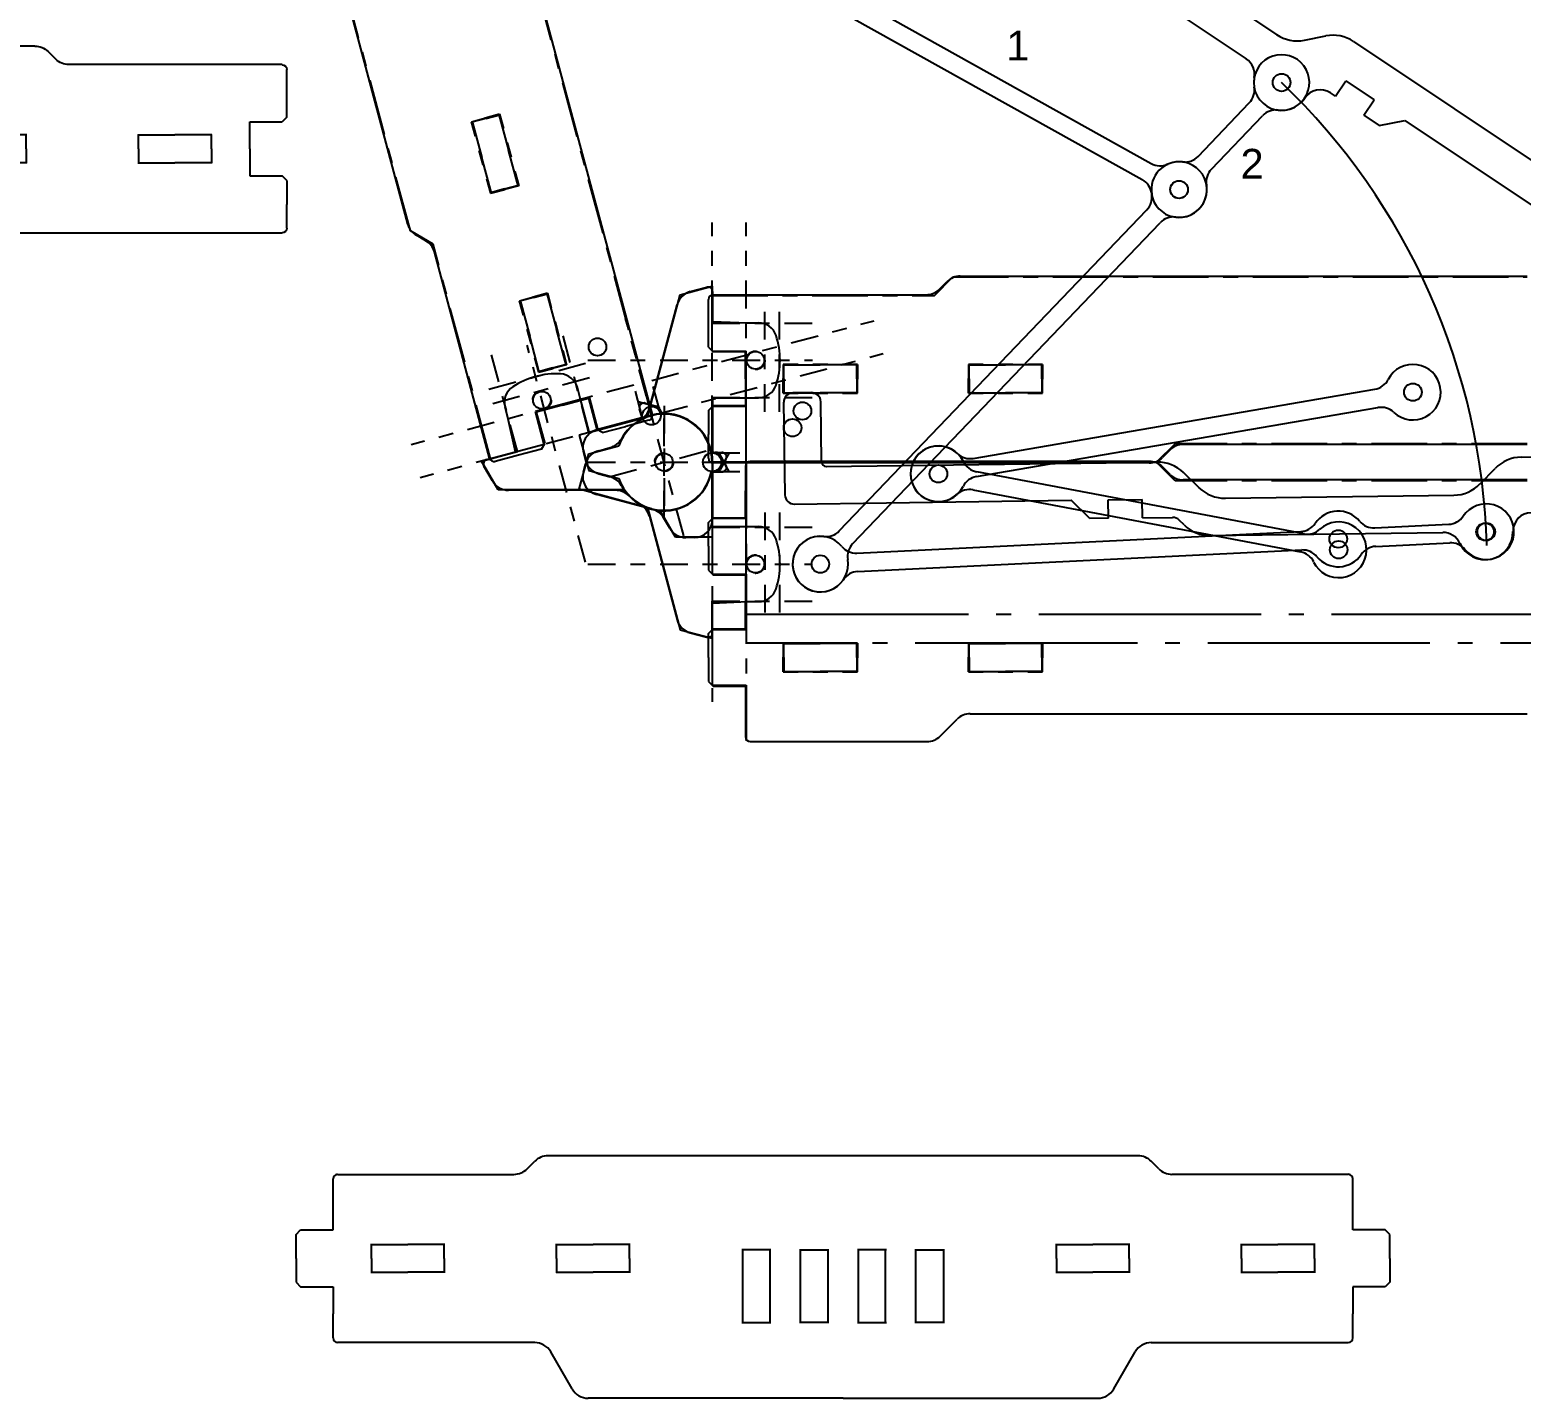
# Model space of a CAD drawing. Header units: inches. Extents: x -309 to 118, y -31 to 166.
# Drawn here: x -186.12 to -176.06, y 52.14 to 61.38 of the extents above; entities that cross this region are included whole.
import ezdxf

# ---------------------------------------------------------------- set-up
doc = ezdxf.new("R2010")
doc.units = ezdxf.units.IN
doc.header["$MEASUREMENT"] = 0
doc.linetypes.add('ACAD_ISO04W100', pattern=[30, 24, -3, 0, -3])
doc.layers.add('CUT', color=1, linetype='Continuous')
doc.styles.get("Standard").update_dxf_attribs({"font": 'arial.ttf'})

# ---------------------------------------------------------------- blocks, each defined once
blk = doc.blocks.new('BraceHole_Quarter')
at = {"layer": 'CUT', "ltscale": 0.003906}
for p, q in [((-0.25, 0.0935), (0, 0.0935)), ((-0.246, 0), (-0.246, 0.0975))]:
    blk.add_line(p, q, dxfattribs=at)
blk = doc.blocks.new('BraceHole')
at = {"color": 0}
blk.add_blockref('BraceHole_Quarter', (0, 0), dxfattribs=at)
at = {"color": 0, "xscale": -1, "rotation": 180}
blk.add_blockref('BraceHole_Quarter', (0, 0), dxfattribs=at)
at = {"color": 0, "xscale": -1}
blk.add_blockref('BraceHole_Quarter', (0, 0), dxfattribs=at)
at = {"color": 0, "rotation": 180}
blk.add_blockref('BraceHole_Quarter', (0, 0), dxfattribs=at)
blk = doc.blocks.new('BraceHoles')
at = {"color": 0}
for p in [(0.5, 0), (1.75, 0)]:
    blk.add_blockref('BraceHole', p, dxfattribs=at)
blk = doc.blocks.new('Dovetail_Out_Half')
for p, q in [((0.24, 0.1925), (0.24, 0.375)), ((-0.01, 0.16125), (0.02125, 0.1925)), ((-0.01, 0), (-0.01, 0.16125)), ((0.02125, 0.1925), (0.24, 0.1925))]:
    blk.add_line(p, q)
blk = doc.blocks.new('HingeHole')
at = {"layer": 'CUT', "ltscale": 0.003906}
for p, q in [((-0.0975, 0.495), (0.0975, 0.495)), ((-0.0925, 0), (-0.0925, 0.5)), ((0.0925, 0.5), (0.0925, 0)), ((0.0975, 0.005), (-0.0975, 0.005))]:
    blk.add_line(p, q, dxfattribs=at)
blk = doc.blocks.new('ChopstickBox_FrontTop')
at = {"layer": 'CUT'}
for p, q in [((-166.643, 53.779), (-170.627, 53.779)), ((-172.046, 53.654), (-170.856, 53.654)), ((-170.767, 53.691), (-170.716, 53.742)), ((-166.503, 53.691), (-166.555, 53.742)), ((-165.225, 53.654), (-166.415, 53.654)), ((-172.077, 53.462), (-172.077, 53.623)), ((-165.194, 53.462), (-165.194, 53.623)), ((-172.077, 52.55), (-172.077, 52.712)), ((-165.194, 52.55), (-165.194, 52.712)), ((-170.716, 52.519), (-172.046, 52.519)), ((-170.463, 52.207), (-170.607, 52.457)), ((-166.808, 52.207), (-166.663, 52.457)), ((-166.555, 52.519), (-165.225, 52.519)), ((-168.635, 52.144), (-170.355, 52.144)), ((-168.635, 52.144), (-166.916, 52.144))]:
    blk.add_line(p, q, dxfattribs=at)
for centre, radius, start, end in [((-170.627, 53.654), 0.125, 90, 135), ((-166.643, 53.654), 0.125, 45, 90), ((-172.046, 53.623), 0.0312, 90, 180), ((-170.856, 53.779), 0.125, 270, 315), ((-166.415, 53.779), 0.125, 225, 270), ((-165.225, 53.623), 0.0312, 0, 90), ((-172.046, 52.55), 0.0312, 180, 270), ((-165.225, 52.55), 0.0312, 270, 0), ((-170.716, 52.394), 0.125, 30, 90), ((-166.555, 52.394), 0.125, 90, 150), ((-170.355, 52.269), 0.125, 210, 270), ((-166.916, 52.269), 0.125, 270, 330)]:
    blk.add_arc(centre, radius, start, end, dxfattribs=at)
at = {"xscale": -1, "rotation": 180}
for name, p in [('BraceHoles', (-172.072, 53.087)), ('HingeHole', (-169.22, 53.149)), ('HingeHole', (-168.44, 53.149))]:
    blk.add_blockref(name, p, dxfattribs=at)
at = {"rotation": 180}
for name, p in [('BraceHoles', (-165.199, 53.087)), ('HingeHole', (-168.83, 53.149)), ('HingeHole', (-168.05, 53.149))]:
    blk.add_blockref(name, p, dxfattribs=at)
at = {"layer": 'CUT'}
blk.add_blockref('Dovetail_Out_Half', (-172.317, 53.087), dxfattribs=at)
at = {"layer": 'CUT', "xscale": -1}
blk.add_blockref('Dovetail_Out_Half', (-164.954, 53.087), dxfattribs=at)
at = {"layer": 'CUT', "xscale": -1, "rotation": 180}
blk.add_blockref('Dovetail_Out_Half', (-172.317, 53.087), dxfattribs=at)
at = {"layer": 'CUT', "rotation": 180}
blk.add_blockref('Dovetail_Out_Half', (-164.954, 53.087), dxfattribs=at)
blk = doc.blocks.new('Stix_Sideview')
at = {"layer": 'CUT'}
for p, q in [((8.873, 0.204), (8.865, 0.61)), ((8.926, 0.674), (9.051, 0.676)), ((8.989, 0.675), (8.989, 0.675)), ((9.127, -0.01), (9.115, 0.615)), ((-0.246, -0.192), (-0.258, 0.433)), ((-0.072, 0.499), (-0.197, 0.496)), ((-0.135, 0.497), (-0.135, 0.497)), ((-0.001, 0.031), (-0.009, 0.437)), ((4.721, 0.092), (8.842, 0.172)), ((0.031, 0.001), (2.264, 0.044)), ((4.445, -0.09), (4.546, 0.015)), ((2.548, -0.127), (2.442, -0.026)), ((7.665, -0.101), (7.738, -0.1)), ((8.242, -0.027), (8.012, -0.032)), ((8.016, -0.219), (8.012, -0.032)), ((8.246, -0.215), (8.242, -0.027)), ((8.519, -0.084), (9.066, -0.074)), ((2.726, -0.197), (4.269, -0.167)), ((4.83, -0.156), (5.06, -0.152)), ((4.832, -0.281), (4.83, -0.156)), ((5.062, -0.277), (5.06, -0.152)), ((5.187, -0.274), (5.31, -0.147)), ((5.31, -0.147), (7.092, -0.112)), ((7.872, -0.204), (7.782, -0.117)), ((8.389, -0.194), (8.475, -0.104)), ((-0.183, -0.254), (1.685, -0.217)), ((1.813, -0.34), (1.685, -0.217)), ((1.935, -0.212), (2.165, -0.208)), ((1.938, -0.337), (1.935, -0.212)), ((2.168, -0.333), (2.165, -0.208)), ((4.832, -0.281), (4.791, -0.282)), ((5.062, -0.277), (5.187, -0.274)), ((8.016, -0.219), (7.917, -0.221)), ((8.246, -0.215), (8.345, -0.213)), ((1.938, -0.337), (1.813, -0.34)), ((2.168, -0.333), (2.37, -0.329)), ((2.449, -0.379), (2.415, -0.346)), ((2.627, -0.449), (4.195, -0.419))]:
    blk.add_line(p, q, dxfattribs=at)
for centre in [(8.991, 0.553), (-0.132, 0.375), (7.378, -0.107), (4.481, -0.413)]:
    blk.add_circle(centre, 0.0595, dxfattribs=at)
for centre, radius, start, end in [((8.927, 0.611), 0.0625, 91.1139, 181.1139), ((9.052, 0.614), 0.0625, 1.1139, 91.1139), ((-0.196, 0.434), 0.0625, 91.1139, 181.1139), ((-0.071, 0.436), 0.0625, 1.1139, 91.1139), ((8.841, 0.203), 0.0312, 271.1139, 1.1139), ((0.031, 0.032), 0.0312, 181.1139, 271.1139), ((2.269, -0.206), 0.25, 46.1139, 91.1139), ((4.726, -0.158), 0.25, 91.1139, 136.1139), ((4.264, 0.083), 0.25, 271.1139, 316.1139), ((7.739, -0.162), 0.0625, 46.1139, 91.1139), ((8.52, -0.147), 0.0625, 91.1139, 136.1139), ((9.064, -0.011), 0.0625, 271.1139, 1.1139), ((-0.184, -0.191), 0.0625, 181.1139, 271.1139), ((2.721, 0.053), 0.25, 226.1139, 271.1139), ((7.095, -0.237), 0.125, 24.6921, 91.1139), ((7.378, -0.107), 0.188, 204.6921, 337.5357), ((7.667, -0.226), 0.125, 91.1139, 157.5357), ((8.344, -0.15), 0.0625, 271.1139, 316.1139), ((4.794, -0.407), 0.125, 91.1139, 181.1139), ((7.915, -0.159), 0.0625, 226.1139, 271.1139), ((2.372, -0.391), 0.0625, 46.1139, 91.1139), ((2.622, -0.199), 0.25, 226.1139, 271.1139), ((4.197, -0.544), 0.125, 24.6921, 91.1139), ((4.481, -0.413), 0.188, 204.6921, 1.1139)]:
    blk.add_arc(centre, radius, start, end, dxfattribs=at)
blk = doc.blocks.new('Linkage_5in')
at = {"layer": 'CUT'}
for p, q in [((0.25, 0.0625), (3.25, 0.0625)), ((3.75, 0.0625), (4.25, 0.0625)), ((0.25, -0.0625), (3.25, -0.0625)), ((3.75, -0.0625), (4.25, -0.0625))]:
    blk.add_line(p, q, dxfattribs=at)
for centre in [(0, 0), (3.5, 0), (4.5, 0)]:
    blk.add_circle(centre, 0.0595, dxfattribs=at)
for centre, radius, start, end in [((0, 0), 0.1875, 36.8699, 323.1301), ((0.25, 0.1875), 0.125, 216.8699, 270), ((3.25, 0.1875), 0.125, 270, 323.1301), ((3.5, 0), 0.1875, 36.8699, 143.1301), ((3.75, 0.1875), 0.125, 216.8699, 270), ((4.25, 0.1875), 0.125, 270, 323.1301), ((4.5, 0), 0.1875, 216.8699, 143.1301), ((0.25, -0.1875), 0.125, 90, 143.1301), ((3.25, -0.1875), 0.125, 36.8699, 90), ((3.75, -0.1875), 0.125, 90, 143.1301), ((4.25, -0.1875), 0.125, 36.8699, 90), ((3.5, 0), 0.1875, 216.8699, 323.1301)]:
    blk.add_arc(centre, radius, start, end, dxfattribs=at)
blk = doc.blocks.new('Linkage_4in')
at = {"layer": 'CUT'}
for p, q in [((1.38, -0.59), (3.411, -1.56)), ((1.326, -0.703), (3.357, -1.673))]:
    blk.add_line(p, q, dxfattribs=at)
for centre in [(1.128, -0.539), (3.609, -1.725)]:
    blk.add_circle(centre, 0.0595, dxfattribs=at)
for centre, radius, start, end in [((1.128, -0.539), 0.188, 11.3297, 297.5899), ((1.434, -0.478), 0.125, 191.3297, 244.4598), ((1.273, -0.816), 0.125, 64.4598, 117.5899), ((3.464, -1.448), 0.125, 244.4598, 297.5899), ((3.609, -1.725), 0.188, 191.3297, 117.5899), ((3.303, -1.786), 0.125, 11.3297, 64.4598)]:
    blk.add_arc(centre, radius, start, end, dxfattribs=at)
blk = doc.blocks.new('Linkage_3in')
at = {"layer": 'CUT'}
for p, q in [((0.25, 0.0625), (3, 0.0625)), ((0.25, -0.0625), (3, -0.0625))]:
    blk.add_line(p, q, dxfattribs=at)
for centre in [(0, 0), (3.25, 0)]:
    blk.add_circle(centre, 0.0595, dxfattribs=at)
for centre, radius, start, end in [((0, 0), 0.1875, 36.8699, 323.1301), ((0.25, 0.1875), 0.125, 216.8699, 270), ((3, 0.1875), 0.125, 270, 323.1301), ((3.25, 0), 0.1875, 216.8699, 143.1301), ((0.25, -0.1875), 0.125, 90, 143.1301), ((3, -0.1875), 0.125, 36.8699, 90)]:
    blk.add_arc(centre, radius, start, end, dxfattribs=at)
blk = doc.blocks.new('Dovetail_Half')
for p, q in [((-0.25, 0.21375), (-0.25, 0.375)), ((-0.25, 0.21375), (-0.21875, 0.1825)), ((0, 0.1825), (-0.21875, 0.1825)), ((0, 0), (0, 0.1825))]:
    blk.add_line(p, q)
blk = doc.blocks.new('Lid_Side_Half')
at = {"layer": 'CUT'}
for p, q in [((-2.787, 2.55), (-2.787, 5.494)), ((-2.756, 5.525), (-2.595, 5.525)), ((-1.845, 5.525), (-1.684, 5.525)), ((-1.652, 5.494), (-1.652, 4.054)), ((-1.616, 3.965), (-1.564, 3.914)), ((-1.527, 3.825), (-1.527, 0)), ((-2.699, 2.41), (-2.751, 2.461)), ((-2.662, 0), (-2.662, 2.321))]:
    blk.add_line(p, q, dxfattribs=at)
for centre, radius, start, end in [((-2.756, 5.494), 0.0312, 90, 180), ((-1.684, 5.494), 0.0312, 0, 90), ((-1.527, 4.054), 0.125, 180, 225), ((-1.652, 3.825), 0.125, 0, 45), ((-2.662, 2.55), 0.125, 180, 225), ((-2.787, 2.321), 0.125, 0, 45)]:
    blk.add_arc(centre, radius, start, end, dxfattribs=at)
at = {"xscale": -1, "rotation": 90}
blk.add_blockref('BraceHoles', (-2.22, 5.27), dxfattribs=at)
at = {"layer": 'CUT', "xscale": -1, "rotation": 90}
blk.add_blockref('Dovetail_Half', (-2.22, 5.275), dxfattribs=at)
at = {"layer": 'CUT', "rotation": 270}
blk.add_blockref('Dovetail_Half', (-2.22, 5.275), dxfattribs=at)
blk = doc.blocks.new('Lid_Side')
at = {"layer": 'CUT'}
blk.add_circle((-2.31, -0.77), 0.0595, dxfattribs=at)
at = {"rotation": 359.9999999999981}
blk.add_blockref('Lid_Side_Half', (0, 0), dxfattribs=at)
at = {"xscale": -1.000000000000002, "rotation": 179.999999999998}
blk.add_blockref('Lid_Side_Half', (0, 0), dxfattribs=at)

msp = doc.modelspace()

# ---------------------------------------------------------------- linework, layer by layer
at = {"color": 251, "true_color": 0x636466}
for p, q in [((-183.57287, 60.06547), (-184.56293, 63.76042)), ((-182.68595, 61.6237), (-181.92397, 58.77997)), ((-183.45121, 59.95295), (-183.51463, 59.98957)), ((-183.0203, 58.48621), (-183.39297, 59.87705)), ((-179.84336, 59.71372), (-176.01807, 59.71372)), ((-181.73314, 59.58859), (-181.51807, 59.64622)), ((-181.66588, 59.60972), (-181.55441, 59.63959)), ((-181.51807, 59.64622), (-181.51807, 59.39622)), ((-181.51507, 59.6094), (-181.51507, 59.40909)), ((-179.98353, 59.62533), (-179.93175, 59.67711)), ((-181.95404, 58.76419), (-181.73314, 59.58859)), ((-181.94142, 58.82286), (-181.75427, 59.52133)), ((-181.54307, 59.39622), (-181.54307, 59.55747)), ((-181.51182, 59.58872), (-180.07192, 59.58872)), ((-181.54307, 59.23497), (-181.54307, 59.39622)), ((-181.54307, 59.23497), (-181.51182, 59.20372)), ((-181.29307, 59.20372), (-181.51182, 59.20372)), ((-181.29307, 59.02122), (-181.29307, 59.20372)), ((-181.29307, 59.02122), (-181.29307, 58.83872)), ((-182.52875, 58.84439), (-182.35247, 58.89162)), ((-182.35247, 58.89162), (-182.29586, 58.68033)), ((-181.51807, 58.89622), (-181.51807, 58.52122)), ((-181.51507, 58.89622), (-181.51507, 58.52422)), ((-182.52875, 58.84439), (-182.70503, 58.79716)), ((-182.70503, 58.79716), (-182.64842, 58.58586)), ((-181.98756, 58.75647), (-182.01732, 58.86755)), ((-182.01732, 58.86755), (-181.8779, 58.83019)), ((-181.99123, 58.75859), (-182.00755, 58.81951)), ((-181.96928, 58.85778), (-181.89288, 58.83731)), ((-181.8779, 58.83019), (-181.86525, 58.78296)), ((-181.87078, 58.81521), (-181.86935, 58.80986)), ((-181.54307, 58.80747), (-181.51182, 58.83872)), ((-181.54307, 58.80747), (-181.54307, 58.64622)), ((-181.29307, 58.83872), (-181.51182, 58.83872)), ((-181.92719, 58.77264), (-182.4156, 58.64177)), ((-182.35055, 58.66231), (-181.99123, 58.75859)), ((-182.34978, 58.65941), (-181.98756, 58.75647)), ((-181.92796, 58.77554), (-182.29853, 58.67625)), ((-182.25758, 58.65823), (-182.10183, 58.69997)), ((-181.94607, 58.7417), (-182.10183, 58.69997)), ((-182.67052, 58.54759), (-182.64842, 58.58586)), ((-182.4156, 58.64177), (-182.35138, 58.4021)), ((-182.25758, 58.65823), (-182.29586, 58.68033)), ((-181.54307, 58.48497), (-181.54307, 58.64622)), ((-183.07422, 58.4653), (-182.83274, 58.53)), ((-183.03944, 58.47772), (-182.84595, 58.52957)), ((-182.82627, 58.50585), (-182.98203, 58.46412)), ((-182.67052, 58.54759), (-182.82627, 58.50585)), ((-182.4156, 58.27566), (-182.35138, 58.51533)), ((-182.38692, 58.52315), (-182.3725, 58.46936)), ((-182.35138, 58.51533), (-182.14854, 58.56968)), ((-182.28412, 58.53646), (-182.20721, 58.55707)), ((-181.47524, 58.52122), (-181.52414, 58.52122)), ((-181.51807, 58.52122), (-181.40307, 58.52122)), ((-181.51507, 58.52422), (-181.452, 58.52422)), ((-181.49155, 58.52422), (-181.49709, 58.52422)), ((-181.40307, 58.52122), (-181.47524, 58.39622)), ((-181.40307, 58.39622), (-181.47524, 58.52122)), ((-181.42494, 58.44009), (-181.46449, 58.50859)), ((-178.42761, 58.54211), (-178.47939, 58.49033)), ((-176.01807, 58.57872), (-178.33922, 58.57872)), ((-182.96289, 58.27247), (-183.07422, 58.4653)), ((-183.00071, 58.33197), (-183.05841, 58.43191)), ((-182.38692, 58.39428), (-182.3725, 58.44807)), ((-182.35138, 58.4021), (-182.14854, 58.34775)), ((-181.47524, 58.39622), (-181.52414, 58.39622)), ((-181.51807, 58.45872), (-181.51807, 57.95308)), ((-181.51807, 58.02122), (-181.51807, 58.39622)), ((-181.51807, 58.39622), (-181.40307, 58.39622)), ((-181.51507, 58.45872), (-181.51507, 58.07508)), ((-181.51507, 58.02122), (-181.51507, 58.39322)), ((-181.51507, 58.39322), (-181.452, 58.39322)), ((-178.56778, 58.45372), (-181.51182, 58.45372)), ((-181.49155, 58.39322), (-181.49709, 58.39322)), ((-181.42494, 58.47734), (-181.46449, 58.40884)), ((-182.28412, 58.38097), (-182.20721, 58.36036)), ((-182.10941, 58.27247), (-182.96289, 58.27247)), ((-182.16935, 58.26947), (-182.89246, 58.26947)), ((-181.92719, 58.14479), (-182.4156, 58.27566)), ((-181.92796, 58.14189), (-182.29853, 58.24119)), ((-181.29307, 58.08372), (-181.29307, 58.26622)), ((-181.95404, 58.15325), (-181.73314, 57.32884)), ((-181.94142, 58.09458), (-181.75427, 57.3961)), ((-181.7662, 57.95308), (-181.8712, 58.13494)), ((-181.54307, 58.05247), (-181.51182, 58.08372)), ((-181.51182, 58.08372), (-181.29307, 58.08372)), ((-181.80401, 58.01258), (-181.84382, 58.08153)), ((-181.54307, 57.89122), (-181.54307, 58.05247)), ((-181.51807, 57.95308), (-181.7662, 57.95308)), ((-181.64007, 57.95008), (-181.69576, 57.95008)), ((-181.54307, 57.89122), (-181.54307, 57.72997)), ((-181.54307, 57.72997), (-181.51182, 57.69872)), ((-181.51182, 57.69872), (-181.29307, 57.69872)), ((-181.29307, 57.69872), (-181.29307, 57.51622)), ((-181.51807, 57.27122), (-181.51807, 57.52122)), ((-181.51507, 57.30803), (-181.51507, 57.50834)), ((-181.29307, 57.33372), (-181.29307, 57.51622)), ((-181.73314, 57.32884), (-181.51807, 57.27122)), ((-181.66588, 57.30772), (-181.55441, 57.27785)), ((-181.54307, 57.30247), (-181.51182, 57.33372)), ((-181.54307, 57.14122), (-181.54307, 57.30247)), ((-181.51182, 57.33372), (-181.29307, 57.33372)), ((-181.54307, 57.14122), (-181.54307, 56.97997)), ((-181.54307, 56.97997), (-181.51182, 56.94872)), ((-181.51182, 56.94872), (-181.29307, 56.94872)), ((-181.29307, 56.94872), (-181.29307, 56.76622))]:
    msp.add_line(p, q, dxfattribs=at)
at = {"color": 251, "linetype": 'ACAD_ISO04W100', "ltscale": 0.015625, "true_color": 0x636466}
for p, q in [((-183.55517, 60.01875), (-184.5581, 63.76171)), ((-182.70364, 61.67042), (-181.92719, 58.77264)), ((-183.40208, 59.93036), (-183.55517, 60.01875)), ((-183.01385, 58.48147), (-183.40208, 59.93036)), ((-180.01807, 59.58372), (-179.89307, 59.70872)), ((-179.89307, 59.70872), (-176.01807, 59.70872)), ((-181.51807, 59.20872), (-181.51807, 59.58372)), ((-181.51807, 59.58372), (-180.01807, 59.58372)), ((-181.51807, 59.20872), (-181.28807, 59.20872)), ((-181.28807, 58.83372), (-181.28807, 59.20872)), ((-182.34894, 58.89775), (-182.71116, 58.80069)), ((-182.34894, 58.89775), (-182.28941, 58.67559)), ((-182.65163, 58.57853), (-182.71116, 58.80069)), ((-181.51807, 58.45872), (-181.51807, 58.83372)), ((-181.28807, 58.83372), (-181.51807, 58.83372)), ((-181.92719, 58.77264), (-182.28941, 58.67559)), ((-182.65163, 58.57853), (-183.01385, 58.48147)), ((-178.39307, 58.58372), (-178.51807, 58.45872)), ((-176.01807, 58.58372), (-178.39307, 58.58372)), ((-178.51807, 58.45872), (-181.51807, 58.45872)), ((-178.51807, 58.45872), (-181.28807, 58.45872)), ((-181.28807, 58.45872), (-181.28807, 58.07872)), ((-178.39307, 58.33372), (-178.51807, 58.45872)), ((-176.01807, 58.33372), (-178.39307, 58.33372)), ((-181.28807, 58.07872), (-181.51807, 58.07872)), ((-181.51807, 58.07872), (-181.51807, 57.70372)), ((-181.51807, 57.70372), (-181.28807, 57.70372)), ((-181.28807, 57.70372), (-181.28807, 57.32872)), ((-181.28807, 57.32872), (-181.51807, 57.32872)), ((-181.51807, 57.32872), (-181.51807, 56.95372)), ((-181.51807, 56.95372), (-181.28807, 56.95372)), ((-181.28807, 56.95372), (-181.28807, 56.57872))]:
    msp.add_line(p, q, dxfattribs=at)
at = {"color": 251, "linetype": 'ACAD_ISO04W100', "ltscale": 0.003906, "true_color": 0x636466}
for p, q in [((-182.95351, 60.80631), (-183.14186, 60.75584)), ((-183.14186, 60.75584), (-182.95351, 60.80631)), ((-183.14186, 60.75584), (-182.95351, 60.80631)), ((-182.95351, 60.80631), (-183.14186, 60.75584)), ((-182.8241, 60.32334), (-182.95351, 60.80631)), ((-182.95351, 60.80631), (-182.8241, 60.32334)), ((-182.95351, 60.80631), (-182.8241, 60.32334)), ((-182.8241, 60.32334), (-182.95351, 60.80631)), ((-183.14186, 60.75584), (-183.01245, 60.27287)), ((-183.01245, 60.27287), (-183.14186, 60.75584)), ((-183.01245, 60.27287), (-183.14186, 60.75584)), ((-183.14186, 60.75584), (-183.01245, 60.27287)), ((-183.01245, 60.27287), (-182.8241, 60.32334)), ((-182.8241, 60.32334), (-183.01245, 60.27287)), ((-182.8241, 60.32334), (-183.01245, 60.27287)), ((-183.01245, 60.27287), (-182.8241, 60.32334)), ((-182.62998, 59.5989), (-182.81834, 59.54843)), ((-182.81834, 59.54843), (-182.62998, 59.5989)), ((-182.81834, 59.54843), (-182.62998, 59.5989)), ((-182.62998, 59.5989), (-182.81834, 59.54843)), ((-182.50057, 59.11594), (-182.62998, 59.5989)), ((-182.62998, 59.5989), (-182.50057, 59.11594)), ((-182.62998, 59.5989), (-182.50057, 59.11594)), ((-182.50057, 59.11594), (-182.62998, 59.5989)), ((-182.81834, 59.54843), (-182.68893, 59.06547)), ((-182.68893, 59.06547), (-182.81834, 59.54843)), ((-182.68893, 59.06547), (-182.81834, 59.54843)), ((-182.81834, 59.54843), (-182.68893, 59.06547)), ((-182.68893, 59.06547), (-182.50057, 59.11594)), ((-182.50057, 59.11594), (-182.68893, 59.06547)), ((-182.50057, 59.11594), (-182.68893, 59.06547)), ((-182.68893, 59.06547), (-182.50057, 59.11594)), ((-180.53807, 59.11872), (-181.03807, 59.11872)), ((-181.03807, 59.11872), (-181.03807, 58.92372)), ((-181.03807, 58.92372), (-181.03807, 59.11872)), ((-181.03807, 59.11872), (-180.53807, 59.11872)), ((-181.03807, 58.92372), (-181.03807, 59.11872)), ((-181.03807, 59.11872), (-180.53807, 59.11872)), ((-181.03807, 59.11872), (-181.03807, 58.92372)), ((-180.53807, 59.11872), (-181.03807, 59.11872)), ((-180.53807, 58.92372), (-180.53807, 59.11872)), ((-180.53807, 59.11872), (-180.53807, 58.92372)), ((-180.53807, 59.11872), (-180.53807, 58.92372)), ((-180.53807, 58.92372), (-180.53807, 59.11872)), ((-179.28807, 59.11872), (-179.78807, 59.11872)), ((-179.78807, 59.11872), (-179.78807, 58.92372)), ((-179.78807, 58.92372), (-179.78807, 59.11872)), ((-179.78807, 59.11872), (-179.28807, 59.11872)), ((-179.78807, 58.92372), (-179.78807, 59.11872)), ((-179.78807, 59.11872), (-179.28807, 59.11872)), ((-179.78807, 59.11872), (-179.78807, 58.92372)), ((-179.28807, 59.11872), (-179.78807, 59.11872)), ((-179.28807, 58.92372), (-179.28807, 59.11872)), ((-179.28807, 59.11872), (-179.28807, 58.92372)), ((-179.28807, 59.11872), (-179.28807, 58.92372)), ((-179.28807, 58.92372), (-179.28807, 59.11872)), ((-181.03807, 58.92372), (-180.53807, 58.92372)), ((-180.53807, 58.92372), (-181.03807, 58.92372)), ((-180.53807, 58.92372), (-181.03807, 58.92372)), ((-181.03807, 58.92372), (-180.53807, 58.92372)), ((-179.78807, 58.92372), (-179.28807, 58.92372)), ((-179.28807, 58.92372), (-179.78807, 58.92372)), ((-179.28807, 58.92372), (-179.78807, 58.92372)), ((-179.78807, 58.92372), (-179.28807, 58.92372)), ((-181.03807, 57.04372), (-181.03807, 57.23872)), ((-181.03807, 57.23872), (-180.53807, 57.23872)), ((-181.03807, 57.23872), (-181.03807, 57.04372)), ((-180.53807, 57.23872), (-181.03807, 57.23872)), ((-180.53807, 57.23872), (-181.03807, 57.23872)), ((-181.03807, 57.23872), (-181.03807, 57.04372)), ((-181.03807, 57.04372), (-181.03807, 57.23872)), ((-181.03807, 57.23872), (-180.53807, 57.23872)), ((-180.53807, 57.23872), (-180.53807, 57.04372)), ((-180.53807, 57.04372), (-180.53807, 57.23872)), ((-180.53807, 57.04372), (-180.53807, 57.23872)), ((-180.53807, 57.23872), (-180.53807, 57.04372)), ((-179.78807, 57.04372), (-179.78807, 57.23872)), ((-179.78807, 57.23872), (-179.28807, 57.23872)), ((-179.78807, 57.23872), (-179.78807, 57.04372)), ((-179.28807, 57.23872), (-179.78807, 57.23872)), ((-179.28807, 57.23872), (-179.78807, 57.23872)), ((-179.78807, 57.23872), (-179.78807, 57.04372)), ((-179.78807, 57.04372), (-179.78807, 57.23872)), ((-179.78807, 57.23872), (-179.28807, 57.23872)), ((-179.28807, 57.23872), (-179.28807, 57.04372)), ((-179.28807, 57.04372), (-179.28807, 57.23872)), ((-179.28807, 57.04372), (-179.28807, 57.23872)), ((-179.28807, 57.23872), (-179.28807, 57.04372)), ((-180.53807, 57.04372), (-181.03807, 57.04372)), ((-181.03807, 57.04372), (-180.53807, 57.04372)), ((-181.03807, 57.04372), (-180.53807, 57.04372)), ((-180.53807, 57.04372), (-181.03807, 57.04372)), ((-179.28807, 57.04372), (-179.78807, 57.04372)), ((-179.78807, 57.04372), (-179.28807, 57.04372)), ((-179.78807, 57.04372), (-179.28807, 57.04372)), ((-179.28807, 57.04372), (-179.78807, 57.04372))]:
    msp.add_line(p, q, dxfattribs=at)
at = {"color": 251, "ltscale": 0.003906, "true_color": 0x636466}
for p, q in [((-183.04665, 60.77721), (-182.95247, 60.80244)), ((-182.95737, 60.80527), (-182.89267, 60.56379)), ((-183.04665, 60.77721), (-183.14083, 60.75197)), ((-183.138, 60.75687), (-183.07329, 60.51539)), ((-183.00859, 60.27391), (-183.07329, 60.51539)), ((-182.82796, 60.32231), (-182.89267, 60.56379)), ((-182.91931, 60.30197), (-183.01349, 60.27674)), ((-182.91931, 60.30197), (-182.82513, 60.32721)), ((-182.72313, 59.5698), (-182.62895, 59.59504)), ((-182.63385, 59.59786), (-182.56914, 59.35638)), ((-182.72313, 59.5698), (-182.8173, 59.54457)), ((-182.81448, 59.54946), (-182.74977, 59.30798)), ((-182.68507, 59.0665), (-182.74977, 59.30798)), ((-182.50444, 59.1149), (-182.56914, 59.35638)), ((-182.59579, 59.09457), (-182.68997, 59.06933)), ((-182.59579, 59.09457), (-182.50161, 59.1198)), ((-181.03807, 59.11472), (-180.78807, 59.11472)), ((-181.03407, 59.02122), (-181.03407, 59.11872)), ((-180.53807, 59.11472), (-180.78807, 59.11472)), ((-180.54207, 59.02122), (-180.54207, 59.11872)), ((-179.78807, 59.11472), (-179.53807, 59.11472)), ((-179.78407, 59.02122), (-179.78407, 59.11872)), ((-179.28807, 59.11472), (-179.53807, 59.11472)), ((-179.29207, 59.02122), (-179.29207, 59.11872)), ((-181.03407, 59.02122), (-181.03407, 58.92372)), ((-180.54207, 59.02122), (-180.54207, 58.92372)), ((-179.78407, 59.02122), (-179.78407, 58.92372)), ((-179.29207, 59.02122), (-179.29207, 58.92372)), ((-181.03807, 58.92772), (-180.78807, 58.92772)), ((-180.53807, 58.92772), (-180.78807, 58.92772)), ((-179.78807, 58.92772), (-179.53807, 58.92772)), ((-179.28807, 58.92772), (-179.53807, 58.92772)), ((-181.03807, 57.23472), (-180.78807, 57.23472)), ((-181.03407, 57.14122), (-181.03407, 57.23872)), ((-180.53807, 57.23472), (-180.78807, 57.23472)), ((-180.54207, 57.14122), (-180.54207, 57.23872)), ((-179.78807, 57.23472), (-179.53807, 57.23472)), ((-179.78407, 57.14122), (-179.78407, 57.23872)), ((-179.28807, 57.23472), (-179.53807, 57.23472)), ((-179.29207, 57.14122), (-179.29207, 57.23872)), ((-181.03407, 57.14122), (-181.03407, 57.04372)), ((-180.54207, 57.14122), (-180.54207, 57.04372)), ((-179.78407, 57.14122), (-179.78407, 57.04372)), ((-179.29207, 57.14122), (-179.29207, 57.04372)), ((-181.03807, 57.04772), (-180.78807, 57.04772)), ((-180.53807, 57.04772), (-180.78807, 57.04772)), ((-179.78807, 57.04772), (-179.53807, 57.04772)), ((-179.28807, 57.04772), (-179.53807, 57.04772))]:
    msp.add_line(p, q, dxfattribs=at)
at = {"color": 251, "linetype": 'ACAD_ISO04W100', "ltscale": 0.007812, "true_color": 0x636466}
for p, q in [((-181.51807, 58.52122), (-181.51807, 60.07618)), ((-181.51807, 58.52122), (-181.51807, 60.07618)), ((-181.28807, 58.52122), (-181.28807, 60.07618)), ((-181.28807, 58.52122), (-181.28807, 60.07618)), ((-181.16307, 58.79819), (-181.16307, 59.49425)), ((-181.06307, 58.79819), (-181.06307, 59.49425)), ((-181.70986, 57.96159), (-182.10261, 59.42735)), ((-181.92634, 59.01098), (-180.42437, 59.41344)), ((-181.51807, 59.39622), (-180.84027, 59.39622)), ((-182.34978, 58.65941), (-182.52521, 59.31412)), ((-182.37394, 57.78365), (-182.76669, 59.24941)), ((-181.86682, 58.78882), (-180.36484, 59.19127)), ((-182.37285, 59.12428), (-183.04519, 58.94412)), ((-182.83274, 58.53), (-183.00817, 59.18471)), ((-182.35774, 59.14622), (-180.84027, 59.14622)), ((-182.34697, 59.02769), (-183.01931, 58.84753)), ((-181.86682, 58.78882), (-181.92634, 59.01098)), ((-182.04708, 58.97863), (-183.54906, 58.57618)), ((-181.98756, 58.75647), (-182.04708, 58.97863)), ((-181.51807, 58.89622), (-180.84027, 58.89622)), ((-181.84307, 58.83892), (-181.84307, 58.07852)), ((-181.84307, 58.07852), (-181.84307, 58.83892)), ((-181.98756, 58.75647), (-183.48953, 58.35401)), ((-182.21031, 58.36031), (-181.47582, 58.55712)), ((-181.51807, 58.52122), (-181.28807, 58.52122)), ((-181.51807, 58.52122), (-181.28807, 58.52122)), ((-182.35774, 58.45872), (-180.84027, 58.45872)), ((-182.35774, 58.45872), (-180.84027, 58.45872)), ((-181.51807, 58.39622), (-181.51807, 56.84126)), ((-181.51807, 58.39622), (-181.28807, 58.39622)), ((-181.51807, 58.39622), (-181.51807, 56.84126)), ((-181.51807, 58.39622), (-181.28807, 58.39622)), ((-181.28807, 58.39622), (-181.28807, 56.84126)), ((-181.28807, 58.39622), (-181.28807, 56.84126)), ((-181.16307, 58.11925), (-181.16307, 57.42319)), ((-181.06307, 58.11925), (-181.06307, 57.42319)), ((-181.51807, 58.02122), (-180.84027, 58.02122)), ((-182.35774, 57.77122), (-180.84027, 57.77122)), ((-181.51807, 57.52122), (-180.84027, 57.52122))]:
    msp.add_line(p, q, dxfattribs=at)
at = {"color": 251, "ltscale": 0.007812, "true_color": 0x636466}
for p, q in [((-181.51507, 59.40909), (-181.27807, 59.39922)), ((-181.28807, 59.39922), (-181.20576, 59.39922)), ((-182.40641, 58.88235), (-182.42771, 58.96185)), ((-182.34766, 58.66308), (-182.409, 58.89201)), ((-181.51507, 58.89322), (-181.27807, 58.89322)), ((-181.28807, 58.89322), (-181.20576, 58.89322)), ((-182.89517, 58.75139), (-182.91647, 58.83089)), ((-182.84595, 58.52957), (-182.89776, 58.76105)), ((-181.51507, 58.02422), (-181.27807, 58.02422)), ((-181.28807, 58.02422), (-181.20576, 58.02422)), ((-181.51507, 57.50834), (-181.27807, 57.51822)), ((-181.28807, 57.51822), (-181.20576, 57.51822))]:
    msp.add_line(p, q, dxfattribs=at)
msp.add_line((-181.28807, 57.43372), (-181.28807, 59.11872))
at = {"color": 251, "ltscale": 0.015625, "true_color": 0x636466}
for p, q in [((-181.29307, 58.43247), (-181.29307, 58.26622)), ((-178.56778, 58.46372), (-181.26182, 58.46372)), ((-178.42761, 58.37533), (-178.47939, 58.42711)), ((-176.01807, 58.33872), (-178.33922, 58.33872)), ((-181.29307, 56.76622), (-181.29307, 56.60497)), ((-179.97939, 56.61033), (-179.86511, 56.72461)), ((-179.77672, 56.76122), (-176.01807, 56.76122)), ((-181.26182, 56.57372), (-180.06778, 56.57372))]:
    msp.add_line(p, q, dxfattribs=at)
at = {"color": 251, "linetype": 'ACAD_ISO04W100', "ltscale": 0.0625, "true_color": 0x636466}
for p, q in [((-181.28807, 57.43372), (-170.74807, 57.43372)), ((-170.74807, 57.23872), (-181.28807, 57.23872))]:
    msp.add_line(p, q, dxfattribs=at)
at = {"color": 251, "true_color": 0x636466}
for centre, radius in [((-182.29217, 59.23648), 0.0595), ((-176.78837, 58.93122), 0.0595), ((-181.92719, 58.77264), 0.0625), ((-180.97557, 58.69122), 0.0595), ((-181.51807, 58.45872), 0.0625), ((-180.78807, 57.77122), 0.0595)]:
    msp.add_circle(centre, radius, dxfattribs=at)
at = {"color": 251, "linetype": 'ACAD_ISO04W100', "ltscale": 0.003906, "true_color": 0x636466}
for centre in [(-181.22557, 59.14622), (-182.66696, 58.87724), (-181.84307, 58.45872), (-181.84307, 58.45872), (-181.84307, 58.45872), (-181.22557, 57.77122)]:
    msp.add_circle(centre, 0.0625, dxfattribs=at)
at = {"color": 251, "ltscale": 0.003906, "true_color": 0x636466}
for centre in [(-181.22557, 59.14622), (-182.66696, 58.87724), (-181.84307, 58.45872), (-181.84307, 58.45872), (-181.84307, 58.45872), (-181.22557, 57.77122)]:
    msp.add_circle(centre, 0.0595, dxfattribs=at)
msp.add_arc((-180.78807, 57.77122), 4.5, 1.591754, 46.221692)
at = {"color": 251, "true_color": 0x636466}
for centre, radius, start, end in [((-183.45213, 60.09782), 0.125, 195, 240), ((-183.51371, 59.8447), 0.125, 15, 60), ((-179.84336, 59.58872), 0.125, 90, 135), ((-181.63353, 59.48898), 0.125, 105, 165), ((-181.54632, 59.6094), 0.03125, 0, 105), ((-180.07192, 59.71372), 0.125, 270, 315), ((-181.51182, 59.55747), 0.03125, 90, 180), ((-181.97737, 58.8276), 0.03125, 75, 195), ((-182.06216, 58.85521), 0.125, 298.924023, 345), ((-181.90097, 58.80712), 0.03125, 15, 75), ((-181.83916, 58.81795), 0.03125, 195, 269.376725), ((-181.84307, 58.45872), 0.325, 109.964608, 160.035392), ((-181.84307, 58.45872), 0.328, 118.924023, 151.075977), ((-181.95416, 58.77189), 0.03125, 285, 15), ((-181.84307, 58.45872), 0.328, 15.623275, 105), ((-181.84307, 58.45872), 0.325, 11.087489, 105), ((-181.84307, 58.45872), 0.325, 360, 93.912511), ((-181.84307, 58.45872), 0.328, 360, 89.376725), ((-182.26618, 58.55551), 0.125, 105, 195), ((-182.23956, 58.67781), 0.125, 285, 331.075977), ((-182.99011, 58.4943), 0.03125, 195, 285), ((-182.25176, 58.41572), 0.125, 105, 165), ((-181.49709, 58.55547), 0.03125, 195.623275, 270), ((-181.49155, 58.49297), 0.03125, 30, 90), ((-181.452, 58.49297), 0.03125, 330, 90), ((-178.56778, 58.57872), 0.125, 270, 315), ((-178.33922, 58.45372), 0.125, 90, 135), ((-183.03135, 58.44754), 0.03125, 105, 210), ((-182.26618, 58.36193), 0.125, 165, 255), ((-182.25176, 58.50171), 0.125, 195, 255), ((-181.84307, 58.45872), 0.325, 255, 348.912511), ((-181.51182, 58.48497), 0.03125, 180, 270), ((-181.49709, 58.36197), 0.03125, 90, 164.376725), ((-181.49155, 58.42447), 0.03125, 270, 330), ((-181.452, 58.42447), 0.03125, 270, 30), ((-182.89246, 58.39447), 0.125, 210, 270), ((-182.23956, 58.23962), 0.125, 28.924023, 75), ((-181.84307, 58.45872), 0.325, 199.964608, 250.035392), ((-181.84307, 58.45872), 0.328, 208.924023, 241.075977), ((-181.84307, 58.45872), 0.328, 255, 344.376725), ((-182.16935, 58.14447), 0.125, 43.924023, 90), ((-181.84307, 58.45872), 0.325, 214.964608, 265.035392), ((-181.84307, 58.45872), 0.328, 223.924023, 256.075977), ((-182.06216, 58.06222), 0.125, 15, 61.075977), ((-181.95208, 58.01903), 0.125, 30, 76.075977), ((-181.69576, 58.07508), 0.125, 210, 270), ((-181.64007, 58.07508), 0.125, 270, 360), ((-181.63353, 57.42846), 0.125, 195, 255), ((-181.54632, 57.30803), 0.03125, 255, 0)]:
    msp.add_arc(centre, radius, start, end, dxfattribs=at)
at = {"color": 251, "ltscale": 0.007812, "true_color": 0x636466}
for centre, radius, start, end in [((-181.20576, 59.27422), 0.125, 18.365458, 90), ((-181.59132, 59.14622), 0.53125, 341.634542, 18.365458), ((-182.5723, 58.52395), 0.53125, 86.634542, 123.365458), ((-182.54845, 58.9295), 0.125, 15, 86.634542), ((-182.79573, 58.86324), 0.125, 123.365458, 195), ((-181.20576, 59.01822), 0.125, 270, 341.634542), ((-181.20576, 57.89922), 0.125, 18.365458, 90), ((-181.59132, 57.77122), 0.53125, 341.634542, 18.365458), ((-181.20576, 57.64322), 0.125, 270, 341.634542)]:
    msp.add_arc(centre, radius, start, end, dxfattribs=at)
at = {"color": 251, "ltscale": 0.015625, "true_color": 0x636466}
for centre, radius, start, end in [((-181.26182, 58.43247), 0.03125, 90, 180), ((-178.56778, 58.33872), 0.125, 45, 90), ((-178.33922, 58.46372), 0.125, 225, 270), ((-179.77672, 56.63622), 0.125, 90, 135), ((-181.26182, 56.60497), 0.03125, 180, 270), ((-180.06778, 56.69872), 0.125, 270, 315)]:
    msp.add_arc(centre, radius, start, end, dxfattribs=at)

# ---------------------------------------------------------------- block references
for name, p, rotation in [('Stix_Sideview', (-181.11391, 63.92247), 325.1065815110346), ('Linkage_4in', (-181.86066, 62.24536), 356.4119688025336), ('Linkage_5in', (-180.78807, 57.77122), 46.22169171222216), ('Linkage_4in', (-181.2195, 58.61306), 14.8116089604645), ('Stix_Sideview', (-180.77914, 58.42895), 359.6563424493174), ('Linkage_3in', (-179.99135, 58.38037), 9.75825831085871), ('Linkage_5in', (-180.78807, 57.77122), 2.779842293980757)]:
    msp.add_blockref(name, p, dxfattribs=dict(rotation=rotation))
msp.add_blockref('ChopstickBox_FrontTop', (-12, 0))
at = {"layer": 'CUT', "xscale": -1, "rotation": 269.9999999999981}
msp.add_blockref('Lid_Side', (-189.91436, 62.79279), dxfattribs=at)

# ---------------------------------------------------------------- texts
at = {"char_height": 0.2, "attachment_point": 1}
for s, insert in [('1', (-179.53356, 61.36965)), ('2', (-177.95149, 60.57262))]:
    msp.add_mtext_dynamic_manual_height_columns(s, width=0.7756158, gutter_width=1, heights=[0], dxfattribs=dict(at, insert=insert))

doc.saveas('drawing.dxf')
